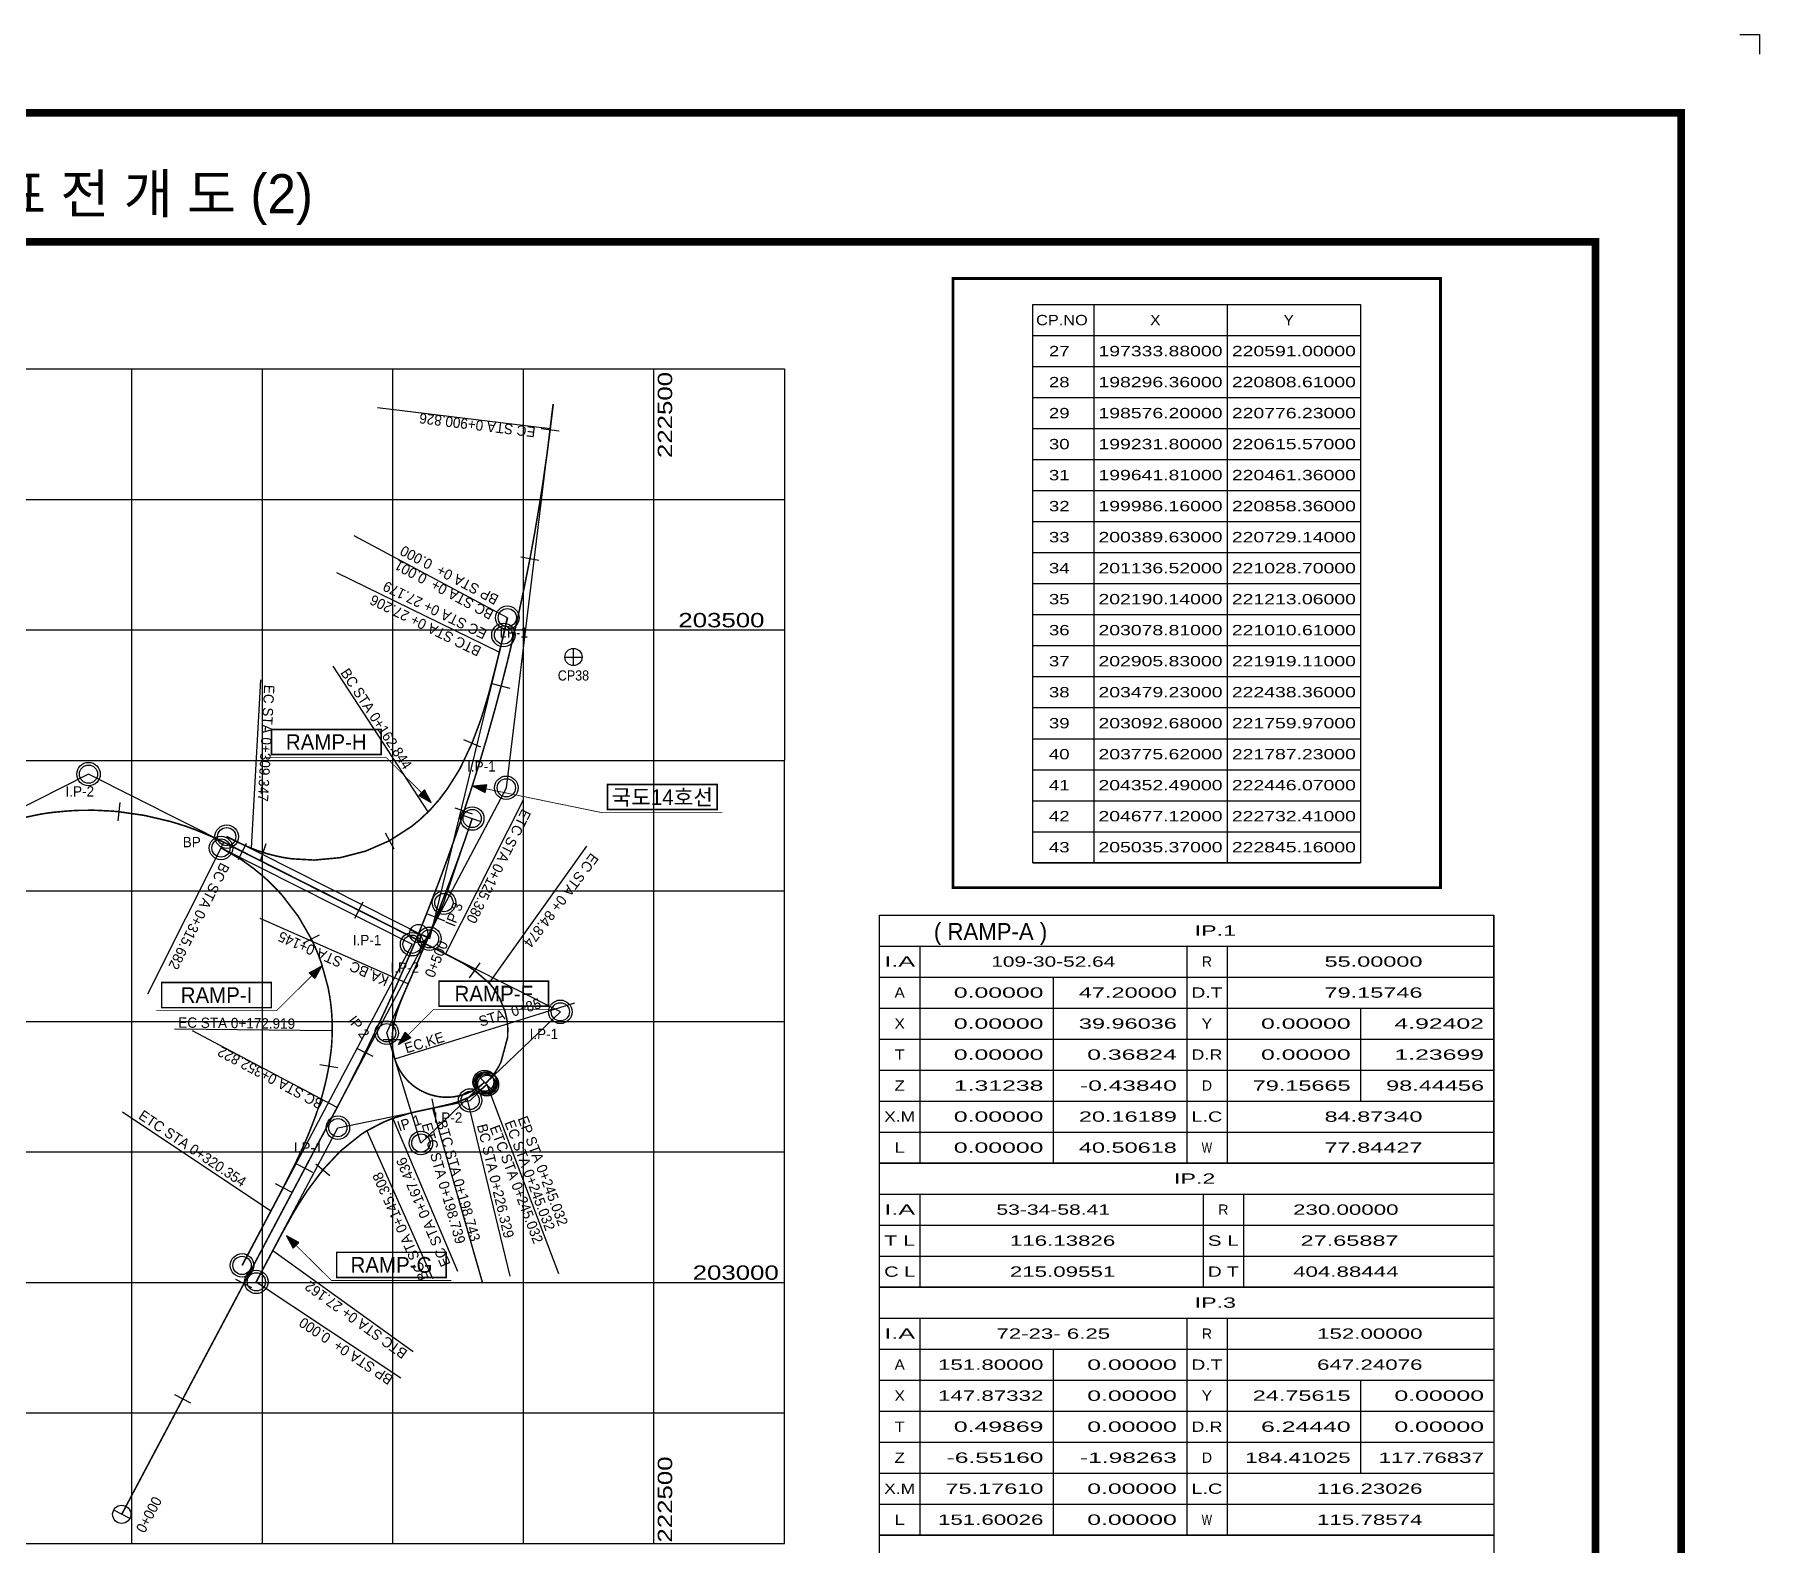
# Model space of a CAD drawing. Header units: millimetres. Extents: x 0 to 841, y 0 to 594.
# Drawn here: x 400.3 to 841, y 208.3 to 594 of the extents above; entities that cross this region are included whole.
import ezdxf
from ezdxf.enums import TextEntityAlignment as Align

# ---------------------------------------------------------------- set-up
doc = ezdxf.new("R2010")
doc.units = ezdxf.units.MM
doc.header["$LTSCALE"] = 10
for name, color, linetype in [('CA-ALGN-CNTL', 2, 'Continuous'), ('CA-ALGN-IPLN', 1, 'Continuous'), ('CA-ALGN-STSM', 2, 'Continuous'), ('CA-ALGN-SUBL', 1, 'Continuous'), ('CA-ALGN-SUBT', 2, 'Continuous'), ('CA-ALGN-TEXT', 3, 'Continuous'), ('CA-LEAL', 1, 'Continuous'), ('CA-LEAT', 3, 'Continuous'), ('CA-TABL-LIN1', 4, 'Continuous'), ('CA-TABL-LIN2', 1, 'Continuous'), ('CA-TABL-TEX1', 6, 'Continuous'), ('CA-TABL-TEX2', 3, 'Continuous'), ('CV-GRID-BORD', 4, 'Continuous'), ('CV-GRID-LINE', 1, 'Continuous'), ('CV-GRID-TEXT', 4, 'Continuous'), ('CV-SURV-SYMB', 3, 'Continuous'), ('CV-SURV-TEXT', 3, 'Continuous'), ('CX-BORD', 3, 'Continuous'), ('CX-BORD-LIN1', 4, 'Continuous'), ('CX-BORD-LIN2', 3, 'Continuous'), ('CX-BORD-TEX2', 7, 'Continuous'), ('CX-BORD-TEX3', 6, 'Continuous'), ('CX-MISC', 2, 'Continuous'), ('CZ-LIN1', 7, 'Continuous')]:
    doc.layers.add(name, color=color, linetype=linetype)
doc.styles.add('GHD', font='Dotum.ttf')
doc.styles.add('GHG1', font='Dotum.ttf')
doc.styles.add('RP2', font='Dotum.ttf')
doc.styles.add('TB_TEXT', font='Dotum.ttf')
doc.styles.add('TB_WBTXT', font='Dotum.ttf')
doc.styles.add('TB_WMTXT', font='Dotum.ttf')

# ---------------------------------------------------------------- blocks, each defined once
blk = doc.blocks.new('CXBLKA1-KHCA-부산~울산409_K2H')
at = {"layer": 'CX-BORD-LIN1', "const_width": 2}
blk.add_lwpolyline([(821, 20), (25, 20), (25, 574), (821, 574)], close=True, dxfattribs=at)
at = {"layer": 'CX-MISC'}
blk.add_line((836, 594), (841, 594), dxfattribs=at)
blk.add_lwpolyline([(836, 594), (841, 594), (841, 589)], dxfattribs=at)
at = {"layer": 'CX-BORD-LIN1', "style": 'TB_TEXT'}
for tag, height, p in [('TR_RDAT4', 3.5, (342.5, 47)), ('TR_DGN4', 3.5, (484.12, 47)), ('TR_CHK4', 3.5, (524.12, 47)), ('TR_APP4', 3.5, (564.12, 47)), ('TR_RNUM4', 3, (310.11, 46.64)), ('TR_RNUM3', 3, (310.11, 40.64)), ('TR_RDAT3', 3.5, (342.5, 41)), ('TR_DGN3', 3.5, (484.12, 41)), ('TR_CHK3', 3.5, (524.12, 41)), ('TR_APP3', 3.5, (564.12, 41)), ('TR_RNUM2', 3, (310.11, 34.64)), ('TR_RDAT2', 3.5, (342.5, 35)), ('TR_DGN2', 3.5, (484.12, 35)), ('TR_CHK2', 3.5, (524.12, 35)), ('TR_APP2', 3.5, (564.12, 35)), ('TR_RNUM1', 3, (310.11, 28.64)), ('TR_RDAT1', 3.5, (342.5, 29)), ('TR_DGN1', 3.5, (484.12, 29)), ('TR_CHK1', 3.5, (524.12, 29)), ('TR_APP1', 3.5, (564.12, 29))]:
    blk.add_attdef(tag, text='', height=height, dxfattribs=at).set_placement(p, align=Align.MIDDLE_CENTER)
for tag, p in [('TR_RCON4', (367.3, 47)), ('TR_RCON3', (367.3, 41)), ('TR_RCON2', (367.3, 35)), ('TR_RCON1', (367.3, 29))]:
    blk.add_attdef(tag, text='', height=3.5, dxfattribs=at).set_placement(p, align=Align.MIDDLE_LEFT)
at = {"layer": 'CX-BORD-LIN2', "style": 'TB_TEXT'}
blk.add_attdef('TD_VERSION', text='', height=3, rotation=90, dxfattribs=at).set_placement((825.5, 68.01), align=Align.MIDDLE_CENTER)
at = {"layer": 'CX-BORD-TEX2', "style": 'TB_WMTXT'}
for tag, height, p in [('TB_CNAME', 5, (40.34, 551.83)), ('TB_CSCOP', 4, (41.63, 543.83))]:
    blk.add_attdef(tag, text='', height=height, dxfattribs=at).set_placement(p, align=Align.BOTTOM_LEFT)
at = {"layer": 'CX-BORD-TEX2', "style": 'TB_WBTXT'}
for tag, height, p in [('TB_MTITIL', 10, (423, 553.33)), ('TB_STITL', 7, (423, 538.33))]:
    blk.add_attdef(tag, text='', height=height, dxfattribs=at).set_placement(p, align=Align.MIDDLE_CENTER)
at = {"layer": 'CX-BORD-TEX3', "style": 'TB_TEXT'}
for tag, height, p in [('TD_DCOMP', 4.5, (242.5, 45)), ('TD_CSECT', 4.5, (636, 45)), ('TD_DNAME_TOP', 4.5, (780, 45)), ('TD_DNAME_MAIN', 4.5, (780, 39.01)), ('TD_CCOMP', 4.5, (242.5, 35)), ('TD_HSCAL', 4.5, (651.7, 35.24)), ('TD_VSCAL', 4.5, (680.78, 35.24)), ('TD_DNAME_BOT', 3, (780, 33.65)), ('TD_CNAME', 4.5, (90, 25.75)), ('TD_FIELD', 4.5, (207.5, 25.53)), ('TD_CSTEP', 4.5, (278.24, 25.53)), ('TD_DWGCODE', 4.5, (666, 25.39)), ('TD_DWGNO', 4.5, (780, 25.39))]:
    blk.add_attdef(tag, text='', height=height, dxfattribs=at).set_placement(p, align=Align.MIDDLE_CENTER)
at = {"layer": 'CX-BORD-TEX3', "style": 'TB_TEXT', "width": 0.9}
blk.add_attdef('TD_CDIST', text='', height=4, dxfattribs=at).set_placement((681, 45), align=Align.MIDDLE_CENTER)

msp = doc.modelspace()

# ---------------------------------------------------------------- linework, layer by layer
at = {"layer": 'CA-ALGN-CNTL', "const_width": 0.4}
for points in [[(422.6, 216.03), (425.72, 221.92), (428.84, 227.81), (431.96, 233.7), (435.08, 239.59), (438.2, 245.49), (441.32, 251.38), (444.44, 257.27), (447.56, 263.16), (450.68, 269.05), (451.93, 271.41), (453.8, 274.94), (454.04, 275.39), (454.83, 276.89), (455.52, 278.18), (455.61, 278.36), (456.92, 280.84), (458.25, 283.34), (460.04, 286.73), (460.66, 287.91), (461.29, 289.08), (463.16, 292.62), (463.78, 293.8), (463.85, 293.91), (463.91, 294.03), (463.99, 294.18), (466.28, 298.51), (466.83, 299.54), (467.68, 301.16), (467.92, 301.6), (468.62, 302.93), (469.4, 304.4), (470.46, 306.41), (470.46, 306.41), (471.97, 309.26), (472.52, 310.29), (473.6, 312.33), (475.64, 316.19), (476.93, 318.63), (476.93, 318.63), (477.64, 319.96), (478.75, 322.08), (479.06, 322.67), (480.6, 325.63), (480.82, 326.08), (481.05, 326.52), (481.28, 326.97), (481.81, 328.01), (483.75, 331.88), (484.78, 333.97), (485.66, 335.77), (485.8, 336.07), (487.67, 339.98), (487.74, 340.13), (487.74, 340.13), (488.38, 341.49), (488.6, 341.94), (488.81, 342.39), (488.98, 342.76), (489.09, 343), (489.58, 344.06), (490.49, 346.02), (491.04, 347.24), (491.45, 348.15), (493.22, 352.11), (495.87, 358.22), (497.29, 361.6), (497.55, 362.22), (498.44, 364.37), (499.69, 367.46), (500.31, 369.01), (500.92, 370.56), (501.04, 370.87), (503.33, 376.78), (503.86, 378.18), (503.95, 378.43), (505.65, 383.03), (505.93, 383.81), (506.66, 385.85), (507.11, 387.11), (507.44, 388.05), (507.88, 389.31), (509.69, 394.57), (510.04, 395.62), (512.11, 401.95), (513.08, 405.04), (513.08, 405.04), (514.09, 408.32), (515.99, 414.71), (517.8, 421.12), (519.53, 427.56), (521.17, 434.02), (522.73, 440.51), (524.2, 447.01), (525.58, 453.53), (526.88, 460.07), (528.08, 466.63), (529.2, 473.2), (530.24, 479.79), (531.18, 486.38), (532.04, 493), (532.07, 493.27), (532.85, 499.61)], [(521.11, 445.04), (521.11, 445.04), (519.61, 438.54), (519.05, 436.22), (519.05, 436.21), (518.71, 434.82), (518.55, 434.17), (518.03, 432.06), (516.35, 425.61), (514.52, 419.55), (514.42, 419.23), (512.09, 412.99), (512.09, 412.99), (509.24, 406.96), (508.99, 406.5), (508.6, 405.8), (505.75, 401.29), (503.74, 398.63), (503.74, 398.63), (501.54, 396.13), (500.88, 395.45), (498.65, 393.36), (496.59, 391.68), (490.99, 388.07), (484.88, 385.41), (478.44, 383.75), (471.8, 383.13), (466.15, 383.45), (465.16, 383.59), (464.57, 383.68), (463.52, 383.86), (463.19, 383.93), (461.72, 384.25), (459.95, 384.71), (459.85, 384.73), (459.69, 384.78), (459.63, 384.8), (458.67, 385.09), (458.2, 385.24), (457.41, 385.51), (455.74, 386.14), (454.62, 386.61), (454.01, 386.88), (452.5, 387.59), (451.45, 388.1), (451.15, 388.24), (449.42, 389.11), (449.42, 389.11)], [(515.59, 326.12), (515.59, 326.12), (515.59, 326.12), (516.74, 327.33), (517.58, 328.37), (518.16, 329.18), (518.86, 330.32), (519.47, 331.5), (521.19, 337.9), (521.22, 340.24), (521.15, 341.23), (521.11, 341.56), (520.97, 342.55), (520.51, 344.5), (519.14, 347.89), (517.54, 350.42), (516.69, 351.46), (516.5, 351.68), (512.7, 354.97), (509.88, 356.75), (506.94, 358.32), (505.34, 359.13), (504.41, 359.6), (504.41, 359.6), (500.99, 361.33), (499.5, 362.07), (495.04, 364.32), (493.55, 365.07), (492.48, 365.61), (492.48, 365.61), (489.08, 367.32), (488.49, 367.62), (488.34, 367.7), (488.19, 367.77), (488.19, 367.77), (487.74, 368), (483.13, 370.32), (482.18, 370.8), (481.19, 371.3), (481.19, 371.3), (480.6, 371.6), (479.85, 371.97), (477.17, 373.32), (471.22, 376.32), (465.27, 379.32), (463.78, 380.07), (463.2, 380.36), (463.2, 380.36), (463.03, 380.44), (461.84, 381.04), (461.5, 381.21), (461.5, 381.21), (459.31, 382.32), (459.13, 382.41), (459.01, 382.47), (458.87, 382.54), (458.81, 382.57), (454.55, 384.72), (454.25, 384.87), (453.36, 385.32), (450.38, 386.82), (450.08, 386.97), (449.49, 387.27), (448.89, 387.57), (448.69, 387.67), (447.4, 388.3), (446.49, 388.73), (445.89, 389.01), (441.27, 390.93), (439.08, 391.72), (437.18, 392.34), (434.94, 393.01), (428.45, 394.53), (421.85, 395.48), (421.36, 395.53), (420.19, 395.63), (416.37, 395.83), (416.03, 395.84), (415.2, 395.86), (411.87, 395.83), (411.53, 395.82), (409.54, 395.72), (408.54, 395.65), (405.06, 395.32), (404.72, 395.28), (403.24, 395.08), (401.92, 394.87), (395.39, 393.52)], [(515.3, 326.43), (514.81, 325.98), (514.3, 325.55), (513.76, 325.15), (513.21, 324.78), (512.93, 324.6), (512.64, 324.43), (512.06, 324.11), (511.46, 323.82), (510.85, 323.56), (510.38, 323.38), (510.22, 323.32), (509.59, 323.12), (508.94, 322.95), (508.29, 322.81), (507.63, 322.7), (507, 322.62), (506.97, 322.62), (506.31, 322.57), (505.64, 322.56), (504.97, 322.57), (504.31, 322.62), (503.65, 322.7), (502.99, 322.82), (502.34, 322.96), (501.7, 323.13), (501.06, 323.34), (500.44, 323.58), (499.83, 323.84), (499.23, 324.13), (498.64, 324.46), (498.08, 324.81), (497.53, 325.18), (496.99, 325.58), (496.48, 326.01), (495.99, 326.46), (495.52, 326.94), (495.08, 327.43), (494.66, 327.95), (494.26, 328.49), (493.89, 329.04), (493.72, 329.32), (493.55, 329.61), (493.47, 329.76), (493.23, 330.2), (492.95, 330.8), (492.69, 331.42), (492.57, 331.73), (492.46, 332.04), (492.36, 332.36), (492.36, 332.36), (492.26, 332.68), (492.1, 333.33), (491.96, 333.98), (491.9, 334.31), (491.85, 334.63), (491.81, 334.97), (491.77, 335.3), (491.71, 335.96), (491.69, 336.63), (491.68, 337.29), (491.7, 337.96), (491.74, 338.59), (491.75, 338.63), (491.81, 339.29), (491.9, 339.95), (491.97, 340.44), (492, 340.61), (492.09, 341.1), (492.12, 341.26), (492.18, 341.52), (492.26, 341.91), (492.42, 342.56), (492.59, 343.21), (492.78, 343.85), (492.97, 344.48), (493.18, 345.12), (493.4, 345.75), (493.63, 346.37), (493.87, 347), (494.12, 347.62), (494.37, 348.23), (494.62, 348.85), (494.88, 349.46), (495.15, 350.07), (495.42, 350.68), (495.68, 351.3), (495.79, 351.54), (495.79, 351.54), (495.95, 351.91), (496.22, 352.52), (496.49, 353.13), (496.75, 353.74), (497.02, 354.35), (497.28, 354.96), (497.55, 355.57), (497.81, 356.19), (498.07, 356.8), (498.33, 357.41), (498.59, 358.03), (498.85, 358.64), (499.11, 359.26), (499.37, 359.87), (499.62, 360.49), (499.88, 361.1), (500.14, 361.72), (500.39, 362.33), (500.64, 362.95), (500.9, 363.57), (501.15, 364.18), (501.4, 364.8), (501.65, 365.42), (501.9, 366.04), (502.03, 366.35), (502.15, 366.66), (502.4, 367.27), (502.64, 367.89), (502.89, 368.51), (503.14, 369.13), (503.38, 369.75), (503.63, 370.37), (503.87, 370.99), (504.11, 371.62), (504.35, 372.24), (504.59, 372.86), (504.83, 373.48), (505.07, 374.1), (505.31, 374.73), (505.55, 375.35), (505.78, 375.97), (506.02, 376.6), (506.25, 377.22), (506.49, 377.84), (506.72, 378.47), (506.95, 379.09), (507.18, 379.72), (507.42, 380.34), (507.65, 380.97), (507.87, 381.6), (507.93, 381.75), (508.1, 382.22), (508.33, 382.85), (508.56, 383.48), (508.78, 384.1), (509.01, 384.73), (509.23, 385.36), (509.45, 385.99), (509.68, 386.62), (509.9, 387.24), (510.12, 387.87), (510.34, 388.5), (510.56, 389.13), (510.78, 389.76), (510.99, 390.39), (511.21, 391.02), (511.43, 391.65), (511.53, 391.97), (511.64, 392.28), (511.85, 392.92), (512.07, 393.55), (512.13, 393.74)], [(447.96, 386.22), (447.96, 386.22), (447.96, 386.22), (448.35, 386.03), (448.61, 385.89), (452.73, 383.49), (453.15, 383.22), (453.71, 382.85), (456.27, 380.99), (456.32, 380.95), (456.4, 380.89), (458.47, 379.2), (458.97, 378.76), (459.34, 378.43), (459.69, 378.12), (460.2, 377.64), (461.86, 376), (463.66, 374.04), (467.71, 368.74), (471.04, 362.97), (471.4, 362.22), (471.89, 361.16), (471.89, 361.16), (472.02, 360.86), (472.02, 360.86), (472.42, 359.94), (472.91, 358.7), (473.6, 356.82), (475.28, 350.72), (475.35, 350.39), (475.41, 350.07), (475.71, 348.43), (475.91, 347.11), (475.99, 346.45), (476.11, 345.45), (476.25, 343.79), (476.35, 342.13), (476.38, 341.13), (476.38, 339.49), (476.3, 337.13), (476.19, 335.47), (476.16, 335.14), (476.09, 334.47), (475.54, 330.51), (474.89, 327.24), (474.09, 324.01), (473.73, 322.73), (473.05, 320.53), (472.62, 319.23), (472.4, 318.6), (472.29, 318.29), (472.07, 317.66), (470.51, 313.61), (469.61, 311.46), (468.67, 309.33), (467.19, 306.16), (466.83, 305.41), (466.46, 304.66), (465.2, 302.12), (464.44, 300.63), (463.83, 299.45), (462.29, 296.5), (460.73, 293.55), (460.67, 293.44), (458.86, 290.01), (457.61, 287.66), (456.75, 286.04), (454.49, 281.77), (453.34, 279.6)], [(456.97, 275.4), (458.29, 277.91), (458.37, 278.05), (458.53, 278.35), (458.6, 278.49), (460.09, 281.29), (461.2, 283.4), (463.21, 287.18), (465.96, 292.14), (466.29, 292.72), (466.46, 293), (466.66, 293.35), (467.83, 295.29), (469.44, 297.82), (469.99, 298.66), (473.97, 304), (478.53, 308.86), (483.72, 313.03), (485.21, 313.98), (489.55, 316.24), (491.85, 317.16), (495.86, 318.38), (497.8, 318.86), (501.95, 319.75), (501.95, 319.75), (502.37, 319.83), (506.97, 320.91), (508.81, 321.5), (510.76, 322.31), (510.97, 322.4), (511.26, 322.55), (512.43, 323.2), (514.62, 324.72), (515.88, 325.82), (515.88, 325.82), (515.88, 325.82)]]:
    msp.add_lwpolyline(points, dxfattribs=at)
at = {"layer": 'CA-ALGN-IPLN', "linetype": 'Continuous'}
for p, q in [((504.91, 372.27), (512.13, 393.74)), ((495.79, 351.54), (504.91, 372.27)), ((490.29, 339.03), (495.79, 351.54)), ((492.36, 332.36), (490.29, 339.03)), ((499.03, 310.85), (492.36, 332.36)), ((515.3, 326.43), (499.03, 310.85))]:
    msp.add_line(p, q, dxfattribs=at)
at = {"layer": 'CA-ALGN-IPLN'}
for points in [[(520.86, 401.59), (532.85, 499.61)], [(521.11, 445.04), (520.12, 440.62), (501.22, 363.02), (449.42, 389.11)], [(515.59, 326.12), (534.65, 344.37), (414.11, 405.08), (221.63, 307.64), (180.33, 349.71), (186.88, 375.46), (191.3, 380.72)], [(422.6, 216.03), (520.86, 401.59)], [(447.96, 386.22), (496.78, 361.63), (453.34, 279.6)], [(456.97, 275.4), (477.81, 314.77), (511.61, 321.74), (515.88, 325.82)]]:
    msp.add_lwpolyline(points, dxfattribs=at)
at = {"layer": 'CA-ALGN-STSM', "linetype": 'Continuous'}
for p, q in [((534.35, 492.71), (529.72, 493.28)), ((529.17, 459.63), (524.58, 460.51)), ((521.79, 426.97), (517.27, 428.15)), ((509.94, 413.89), (514.25, 412.09)), ((509.94, 413.89), (514.25, 412.09)), ((422.09, 397.8), (421.62, 393.16)), ((512.25, 394.88), (507.82, 396.36)), ((509.92, 394.48), (514.34, 392.99)), ((489.88, 390.13), (492.09, 386.02)), ((454.41, 387.4), (452.31, 383.23)), ((459.38, 387.31), (457.96, 382.87)), ((484.18, 372.41), (482.08, 368.24)), ((500.72, 369.37), (505.06, 367.65)), ((468.95, 361.94), (473.13, 364.01)), ((500.6, 363.49), (496.28, 365.26)), ((500.6, 363.49), (496.28, 365.26)), ((514.04, 356.88), (511.36, 353.06)), ((495.79, 351.54), (495.79, 351.54)), ((486.87, 332.95), (482.68, 335)), ((489.35, 337.32), (494.01, 337.26)), ((473.24, 330.91), (477.84, 330.12)), ((492.36, 332.36), (492.36, 332.36)), ((516.92, 324.74), (513.69, 328.11)), ((515.3, 326.43), (515.3, 326.43)), ((502.84, 317.55), (501.89, 322.12)), ((471.46, 303.31), (467.34, 305.49)), ((475.77, 302.51), (472.18, 305.49)), ((461.76, 300.52), (465.9, 298.38)), ((455.86, 273.85), (451.74, 276.04)), ((440.26, 244.39), (436.14, 246.58)), ((424.67, 214.94), (420.54, 217.12)), ((424.67, 214.94), (420.54, 217.12))]:
    msp.add_line(p, q, dxfattribs=at)
for centre, radius in [((521.11, 445.04), 3), ((521.11, 445.04), 2.33), ((520.12, 440.62), 3), ((520.12, 440.62), 2.33), ((414.11, 405.08), 3), ((414.11, 405.08), 2.33), ((520.86, 401.59), 3), ((520.86, 401.59), 2.33), ((512.13, 393.74), 3), ((512.13, 393.74), 2.33), ((512.13, 393.74), 2.33), ((512.13, 393.74), 2.33), ((447.96, 386.22), 3), ((447.96, 386.22), 2.33), ((449.42, 389.11), 3), ((449.42, 389.11), 2.33), ((504.91, 372.27), 3), ((504.91, 372.27), 2.33), ((498.44, 364.37), 2.33), ((501.22, 363.02), 3), ((496.78, 361.63), 3), ((496.78, 361.63), 2.33), ((501.22, 363.02), 2.33), ((534.65, 344.37), 3), ((534.65, 344.37), 2.33), ((490.29, 339.03), 3), ((490.29, 339.03), 2.33), ((515.3, 326.43), 3), ((515.59, 326.12), 3), ((515.88, 325.82), 3), ((515.3, 326.43), 2.33), ((515.3, 326.43), 2.33), ((515.59, 326.12), 2.33), ((515.88, 325.82), 2.33), ((511.61, 321.74), 3), ((511.61, 321.74), 2.33), ((477.81, 314.77), 3), ((477.81, 314.77), 2.33), ((499.03, 310.85), 3), ((499.03, 310.85), 2.33), ((453.34, 279.6), 3), ((453.34, 279.6), 2.33), ((456.97, 275.4), 3), ((456.97, 275.4), 2.33), ((422.6, 216.03), 2.33)]:
    msp.add_circle(centre, radius, dxfattribs=at)
at = {"layer": 'CA-ALGN-SUBL', "linetype": 'Continuous'}
for p, q in [((532.07, 493.27), (487.9, 498.67)), ((521.11, 445.04), (481.94, 465.92)), ((519.05, 436.21), (477.53, 456.49)), ((500.88, 395.45), (476.58, 432.63)), ((455.74, 386.14), (458.14, 429.14)), ((505.34, 359.13), (525.2, 398.55)), ((448.69, 387.67), (429.15, 348.88)), ((516.5, 351.68), (541.39, 386.67)), ((495.79, 351.54), (457.97, 368.18)), ((492.36, 332.36), (538.37, 346.64)), ((476.38, 339.49), (436.11, 339.9)), ((477.64, 319.96), (440.68, 339.53)), ((510.76, 322.31), (521.71, 276.85)), ((515.88, 325.82), (534.19, 277.57)), ((460.67, 293.44), (422.79, 318.75)), ((501.95, 319.75), (514.64, 275.4)), ((501.95, 319.75), (514.67, 275.29)), ((485.21, 313.98), (502, 276.29)), ((491.85, 317.16), (508.4, 278.1)), ((461.2, 283.4), (497.02, 257.65)), ((456.97, 275.4), (493.91, 250.85))]:
    msp.add_line(p, q, dxfattribs=at)
at = {"layer": 'CA-LEAL', "flags": 128}
for points in [[(460.85, 416.49, 0.4, 0.4, 0), (460.85, 410.09, 0.4, 0.4, 0), (488.85, 410.09, 0.4, 0.4, 0), (488.85, 416.49, 0.4, 0.4, 0)], [(546.69, 402.43, 0.4, 0.4, 0), (546.69, 396.03, 0.4, 0.4, 0), (574.69, 396.03, 0.4, 0.4, 0), (574.69, 402.43, 0.4, 0.4, 0)], [(432.81, 351.84, 0.4, 0.4, 0), (432.81, 345.44, 0.4, 0.4, 0), (460.81, 345.44, 0.4, 0.4, 0), (460.81, 351.84, 0.4, 0.4, 0)], [(503.65, 352.21, 0.4, 0.4, 0), (503.65, 345.81, 0.4, 0.4, 0), (531.65, 345.81, 0.4, 0.4, 0), (531.65, 352.21, 0.4, 0.4, 0)], [(477.51, 282.94, 0.4, 0.4, 0), (477.51, 276.54, 0.4, 0.4, 0), (505.51, 276.54, 0.4, 0.4, 0), (505.51, 282.94, 0.4, 0.4, 0)]]:
    msp.add_lwpolyline(points, format="xyseb", close=True, dxfattribs=at)
for points in [[(499.23, 400.31, 0.2, 0.2, 0), (490.18, 409.29, 0.2, 0.2, 0), (459.52, 409.29, 0.2, 0.2, 0)], [(513.5, 401.77, 0.2, 0.2, 0), (545.36, 395.23, 0.2, 0.2, 0), (576.02, 395.23, 0.2, 0.2, 0)], [(431.48, 344.64, 0.2, 0.2, 0), (462.14, 344.64, 0.2, 0.2, 0), (471.19, 353.62, 0.2, 0.2, 0)], [(495.73, 338.46, 0.2, 0.2, 0), (502.32, 345.01, 0.2, 0.2, 0), (532.98, 345.01, 0.2, 0.2, 0)], [(506.84, 275.74, 0.2, 0.2, 0), (476.18, 275.74, 0.2, 0.2, 0), (467.13, 284.72, 0.2, 0.2, 0)]]:
    msp.add_lwpolyline(points, format="xyseb", dxfattribs=at)
for points in [[(498.53, 399.61), (501.69, 397.87), (499.94, 401.03)], [(515.89, 402.32), (512.29, 402.04), (515.48, 400.36)], [(470.49, 354.32), (473.65, 356.06), (471.91, 352.91)], [(496.43, 337.77), (493.27, 336.02), (495.01, 339.18)], [(467.83, 285.42), (464.67, 287.16), (466.41, 284)]]:
    msp.add_lwpolyline(points, close=True, dxfattribs=at)
at = {"layer": 'CA-LEAL'}
for points in [[(499.94, 401.03), (498.53, 399.61), (501.69, 397.87)], [(515.48, 400.36), (515.89, 402.32), (512.29, 402.04)], [(471.91, 352.91), (470.49, 354.32), (473.65, 356.06)], [(495.01, 339.18), (496.43, 337.77), (493.27, 336.02)], [(466.41, 284), (467.83, 285.42), (464.67, 287.16)]]:
    msp.add_solid(points, dxfattribs=at)
at = {"layer": 'CA-TABL-LIN1', "linetype": 'Continuous'}
for p, q in [((655.33, 525.02), (739.09, 525.02)), ((655.33, 382.46), (655.33, 525.02)), ((739.09, 525.02), (739.09, 382.46)), ((655.33, 517.1), (739.09, 517.1)), ((739.09, 382.46), (655.33, 382.46)), ((655.33, 382.46), (739.09, 382.46)), ((616.18, 305.73), (616.18, 369.09)), ((616.18, 369.09), (773.14, 369.09)), ((773.14, 369.09), (773.14, 305.73)), ((773.14, 305.73), (773.14, 369.09)), ((616.18, 361.17), (773.14, 361.17)), ((616.18, 274.05), (616.18, 305.73)), ((616.18, 305.73), (773.14, 305.73)), ((616.18, 305.73), (773.14, 305.73)), ((773.14, 305.73), (616.18, 305.73)), ((773.14, 305.73), (773.14, 274.05)), ((616.18, 297.81), (773.14, 297.81)), ((616.18, 210.69), (616.18, 274.05)), ((616.18, 274.05), (773.14, 274.05)), ((616.18, 274.05), (773.14, 274.05)), ((773.14, 274.05), (616.18, 274.05)), ((773.14, 274.05), (773.14, 210.69)), ((616.18, 266.13), (773.14, 266.13)), ((616.18, 179.01), (616.18, 210.69)), ((616.18, 210.69), (773.14, 210.69)), ((616.18, 210.69), (773.14, 210.69)), ((773.14, 210.69), (616.18, 210.69)), ((773.14, 210.69), (773.14, 179.01))]:
    msp.add_line(p, q, dxfattribs=at)
at = {"layer": 'CA-TABL-LIN2', "linetype": 'Continuous'}
for p, q in [((670.93, 525.02), (670.93, 382.46)), ((705.01, 525.02), (705.01, 382.46)), ((655.33, 509.18), (739.09, 509.18)), ((655.33, 501.26), (739.09, 501.26)), ((655.33, 493.34), (739.09, 493.34)), ((655.33, 485.42), (739.09, 485.42)), ((655.33, 477.5), (739.09, 477.5)), ((655.33, 469.58), (739.09, 469.58)), ((655.33, 461.66), (739.09, 461.66)), ((655.33, 453.74), (739.09, 453.74)), ((655.33, 445.82), (739.09, 445.82)), ((655.33, 437.9), (739.09, 437.9)), ((655.33, 429.98), (739.09, 429.98)), ((655.33, 422.06), (739.09, 422.06)), ((655.33, 414.14), (739.09, 414.14)), ((655.33, 406.22), (739.09, 406.22)), ((655.33, 398.3), (739.09, 398.3)), ((655.33, 390.38), (739.09, 390.38)), ((626.5, 361.17), (626.5, 305.73)), ((694.66, 361.17), (694.66, 305.73)), ((704.98, 361.17), (704.98, 305.73)), ((616.18, 353.25), (773.14, 353.25)), ((660.58, 353.25), (660.58, 305.73)), ((616.18, 345.33), (773.14, 345.33)), ((739.06, 345.33), (739.06, 321.57)), ((616.18, 337.41), (773.14, 337.41)), ((616.18, 329.49), (773.14, 329.49)), ((616.18, 321.57), (773.14, 321.57)), ((616.18, 313.65), (773.14, 313.65)), ((626.5, 297.81), (626.5, 274.05)), ((698.86, 297.81), (698.86, 274.05)), ((709.18, 297.81), (709.18, 274.05)), ((616.18, 289.89), (773.14, 289.89)), ((616.18, 281.97), (773.14, 281.97)), ((626.5, 266.13), (626.5, 210.69)), ((694.66, 266.13), (694.66, 210.69)), ((704.98, 266.13), (704.98, 210.69)), ((616.18, 258.21), (773.14, 258.21)), ((660.58, 258.21), (660.58, 210.69)), ((616.18, 250.29), (773.14, 250.29)), ((739.06, 250.29), (739.06, 226.53)), ((616.18, 242.37), (773.14, 242.37)), ((616.18, 234.45), (773.14, 234.45)), ((616.18, 226.53), (773.14, 226.53)), ((616.18, 218.61), (773.14, 218.61))]:
    msp.add_line(p, q, dxfattribs=at)
at = {"layer": 'CV-GRID-BORD', "linetype": 'Continuous'}
for p, q in [((591.88, 375.25), (591.88, 408.58)), ((591.88, 341.92), (591.88, 375.25)), ((591.88, 308.58), (591.88, 341.92)), ((591.88, 275.25), (591.88, 308.58)), ((591.88, 208.58), (591.88, 275.25))]:
    msp.add_line(p, q, dxfattribs=at)
for points in [[(125.21, 375.25), (125.21, 508.58), (291.88, 508.58), (325.21, 508.58), (358.55, 508.58), (391.88, 508.58), (425.21, 508.58), (458.55, 508.58), (491.88, 508.58), (525.21, 508.58), (591.88, 508.58), (591.88, 408.58)], [(158.55, 208.58), (191.88, 208.58), (225.21, 208.58), (258.55, 208.58), (291.88, 208.58), (325.21, 208.58), (358.55, 208.58), (391.88, 208.58), (425.21, 208.58), (458.55, 208.58), (491.88, 208.58), (525.21, 208.58), (558.55, 208.58), (591.88, 208.58)]]:
    msp.add_lwpolyline(points, dxfattribs=at)
at = {"layer": 'CV-GRID-LINE', "linetype": 'Continuous'}
for p, q in [((425.21, 408.58), (425.21, 508.58)), ((458.55, 408.58), (458.55, 508.58)), ((491.88, 408.58), (491.88, 508.58)), ((525.21, 408.58), (525.21, 508.58)), ((558.55, 408.58), (558.55, 508.58)), ((391.88, 441.92), (425.21, 441.92)), ((425.21, 441.92), (458.55, 441.92)), ((458.55, 441.92), (491.88, 441.92)), ((491.88, 441.92), (525.21, 441.92)), ((525.21, 441.92), (558.55, 441.92)), ((558.55, 441.92), (591.88, 441.92)), ((391.88, 408.58), (425.21, 408.58)), ((425.21, 375.25), (425.21, 408.58)), ((425.21, 408.58), (458.55, 408.58)), ((458.55, 375.25), (458.55, 408.58)), ((458.55, 408.58), (491.88, 408.58)), ((491.88, 375.25), (491.88, 408.58)), ((491.88, 408.58), (525.21, 408.58)), ((525.21, 375.25), (525.21, 408.58)), ((525.21, 408.58), (558.55, 408.58)), ((558.55, 375.25), (558.55, 408.58)), ((558.55, 408.58), (591.88, 408.58)), ((391.88, 375.25), (425.21, 375.25)), ((425.21, 341.92), (425.21, 375.25)), ((425.21, 375.25), (458.55, 375.25)), ((458.55, 341.92), (458.55, 375.25)), ((458.55, 375.25), (491.88, 375.25)), ((491.88, 341.92), (491.88, 375.25)), ((491.88, 375.25), (525.21, 375.25)), ((525.21, 341.92), (525.21, 375.25)), ((525.21, 375.25), (558.55, 375.25)), ((558.55, 341.92), (558.55, 375.25)), ((558.55, 375.25), (591.88, 375.25)), ((391.88, 341.92), (425.21, 341.92)), ((425.21, 308.58), (425.21, 341.92)), ((425.21, 341.92), (458.55, 341.92)), ((458.55, 308.58), (458.55, 341.92)), ((458.55, 341.92), (491.88, 341.92)), ((491.88, 308.58), (491.88, 341.92)), ((491.88, 341.92), (525.21, 341.92)), ((525.21, 308.58), (525.21, 341.92)), ((525.21, 341.92), (558.55, 341.92)), ((558.55, 308.58), (558.55, 341.92)), ((558.55, 341.92), (591.88, 341.92)), ((391.88, 308.58), (425.21, 308.58)), ((425.21, 275.25), (425.21, 308.58)), ((425.21, 308.58), (458.55, 308.58)), ((458.55, 275.25), (458.55, 308.58)), ((458.55, 308.58), (491.88, 308.58)), ((491.88, 275.25), (491.88, 308.58)), ((491.88, 308.58), (525.21, 308.58)), ((525.21, 275.25), (525.21, 308.58)), ((525.21, 308.58), (558.55, 308.58)), ((558.55, 275.25), (558.55, 308.58)), ((558.55, 308.58), (591.88, 308.58)), ((391.88, 275.25), (425.21, 275.25)), ((425.21, 208.58), (425.21, 275.25)), ((425.21, 275.25), (458.55, 275.25)), ((458.55, 208.58), (458.55, 275.25)), ((458.55, 275.25), (491.88, 275.25)), ((491.88, 208.58), (491.88, 275.25)), ((491.88, 275.25), (525.21, 275.25)), ((525.21, 208.58), (525.21, 275.25)), ((525.21, 275.25), (558.55, 275.25)), ((558.55, 208.58), (558.55, 275.25)), ((558.55, 275.25), (591.88, 275.25)), ((391.88, 241.92), (425.21, 241.92)), ((425.21, 241.92), (458.55, 241.92)), ((458.55, 241.92), (491.88, 241.92)), ((491.88, 241.92), (525.21, 241.92)), ((525.21, 241.92), (558.55, 241.92)), ((558.55, 241.92), (591.88, 241.92))]:
    msp.add_line(p, q, dxfattribs=at)
msp.add_lwpolyline([(125.21, 475.25), (291.88, 475.25), (325.21, 475.25), (358.55, 475.25), (391.88, 475.25), (425.21, 475.25), (458.55, 475.25), (491.88, 475.25), (525.21, 475.25), (591.88, 475.25)], dxfattribs=at)
at = {"layer": 'CV-SURV-SYMB', "linetype": 'Continuous'}
for p, q in [((538, 432.79), (538, 437.19)), ((538, 432.79), (538, 437.19)), ((538, 432.79), (538, 437.19)), ((538, 432.79), (538, 437.19)), ((535.8, 434.99), (540.2, 434.99)), ((535.8, 434.99), (540.2, 434.99)), ((535.8, 434.99), (540.2, 434.99)), ((535.8, 434.99), (540.2, 434.99))]:
    msp.add_line(p, q, dxfattribs=at)
msp.add_circle((538, 434.99), 2.2, dxfattribs=at)
msp.add_circle((538, 434.99), 2.2, dxfattribs=at)
msp.add_circle((538, 434.99), 2.2, dxfattribs=at)
msp.add_circle((538, 434.99), 2.2, dxfattribs=at)
at = {"layer": 'CZ-LIN1'}
for points, const_width in [([(48.65, 541.03), (48.65, 56.49), (799.09, 56.49), (799.09, 541.03)], 2), ([(634.95, 531.67), (634.95, 376.09), (759.52, 376.09), (759.52, 531.67)], 0.72)]:
    msp.add_lwpolyline(points, close=True, dxfattribs=dict(at, const_width=const_width))

# ---------------------------------------------------------------- block references
at = {"layer": 'CX-BORD'}
ref = msp.add_blockref('CXBLKA1-KHCA-부산~울산409_K2H', (0, 0), dxfattribs=at)
ref.add_attrib('TB_MTITIL', '좌 표 전 개 도 (2)', dxfattribs={"layer": 'CX-BORD-TEX2', "height": 10, "style": 'TB_WBTXT'}).set_placement((423, 553.33), align=Align.MIDDLE_CENTER)

# ---------------------------------------------------------------- texts
at = {"layer": 'CA-ALGN-SUBT', "style": 'RP2'}
for s, rotation, p in [('EC STA 0+900.826', 173.0297, (528.43, 493.71)), ('BP STA 0+  0.000', 151.9394, (519.14, 450.55)), ('BC STA 0+  0.001', 151.9394, (517.88, 446.76)), ('EC STA 0+ 27.179', 153.9492, (516.17, 441.81)), ('BTC STA 0+ 27.206', 153.9492, (514.7, 437.4)), ('BC STA 0+162.844', 303.1731, (478.36, 430.99)), ('EC STA 0+309.347', 266.8082, (459, 427.95)), ('ETC STA 0+125.380', 243.2665, (524.91, 396.39)), ('EC STA 0+ 84.874', 232.8514, (542.52, 385.13)), ('BC STA 0+315.682', 243.2665, (447.88, 382.71)), ('STA 0+145', 156.2512, (479.24, 358.02)), ('KA,BC', 156.2512, (491.08, 353.25)), ('STA  0+85', 17.2414, (514.31, 340.54)), ('EC STA 0+172.919', 359.4194, (437.03, 340.33)), ('BC STA 0+352.822', 152.0975, (474.4, 321.68)), ('EC,KE', 17.2414, (495.35, 333.74)), ('ETC STA 0+320.354', 326.2642, (426.66, 317.25)), ('EP STA 0+245.032', 290.7777, (523.71, 317.13)), ('ETC STA 0+198.739', 285.9619, (499.17, 315.59)), ('BTC STA 0+198.743', 285.9619, (502.96, 316.22)), ('BC STA 0+226.329', 283.5456, (513.31, 315.37)), ('ETC STA 0+245.032', 290.7777, (516.55, 314.81)), ('EC STA 0+245.032', 290.7777, (520.34, 316.08)), ('EC STA 0+167.436', 112.9529, (506.68, 279.98)), ('BC STA 0+145.308', 113.9999, (501.08, 276.41)), ('BTC STA 0+ 27.162', 144.2879, (495.82, 257.7)), ('BP STA 0+  0.000', 146.397, (492.17, 251.14))]:
    msp.add_text(s, height=2.64, rotation=rotation, dxfattribs=at).set_placement(p)
at = {"layer": 'CA-ALGN-TEXT', "style": 'RP2'}
for s, p in [('   I.P-1   ', (516.2, 439.96)), ('   I.P-1   ', (507.96, 405.75)), ('I.P-2', (408.24, 399.36)), ('BP', (438.18, 386.4)), ('I.P-1', (481.63, 361.39)), ('   I.P-2   ', (488.39, 354.35)), ('   I.P-1   ', (523.92, 337.39)), ('   I.P-2   ', (499.44, 316.03)), ('   I.P-1   ', (463.7, 308.4))]:
    msp.add_text(s, height=2.64, dxfattribs=at).set_placement(p)
for s, rotation, p in [('IP 3', 68.8313, (507.63, 365.91)), ('0+500', 67.7193, (502.36, 352.86)), ('IP 2', 307.7365, (480.25, 342.08)), ('IP 1', 18.5647, (493.52, 313.77)), ('0+000', 62.0975, (428.45, 211.04))]:
    msp.add_text(s, height=2.64, rotation=rotation, dxfattribs=at).set_placement(p)
at = {"layer": 'CA-LEAT', "style": 'GHG1'}
for s, p in [('RAMP-H', (474.85, 413.29)), ('국도14호선', (560.69, 399.23)), ('RAMP-I', (446.81, 348.64)), ('RAMP-F', (517.65, 349.01)), ('RAMP-G', (491.51, 279.74))]:
    msp.add_text(s, height=4, dxfattribs=at).set_placement(p, align=Align.MIDDLE)
at = {"layer": 'CA-TABL-TEX1', "style": 'RP2'}
for s, width, p, p2 in [('CP.NO', 1.129675, (656.19, 519.74), (669.39, 519.74)), ('X', 1.192557, (685.33, 519.74), (687.97, 519.74)), ('Y', 1.196429, (719.41, 519.74), (722.05, 519.74)), ('IP.1', 1.549133, (696.7, 363.81), (707.26, 363.81)), ('IP.2', 1.549133, (691.42, 300.45), (701.98, 300.45)), ('IP.3', 1.549133, (696.7, 268.77), (707.26, 268.77))]:
    msp.add_text(s, height=2.64, dxfattribs=dict(at, width=width)).set_placement(p, p2, align=Align.FIT)
at = {"layer": 'CA-TABL-TEX1', "style": 'GHD'}
msp.add_text('( RAMP-A )', height=4.329, dxfattribs=at).set_placement((630.08, 362.72))
at = {"layer": 'CA-TABL-TEX2', "style": 'RP2'}
for s, width, p, p2 in [('27', 1.234506, (659.47, 511.82), (664.75, 511.82)), ('197333.88000', 1.272335, (672.13, 511.82), (703.81, 511.82)), ('220591.00000', 1.272335, (706.21, 511.82), (737.89, 511.82)), ('28', 1.234506, (659.47, 503.9), (664.75, 503.9)), ('198296.36000', 1.272335, (672.13, 503.9), (703.81, 503.9)), ('220808.61000', 1.272335, (706.21, 503.9), (737.89, 503.9)), ('29', 1.234506, (659.47, 495.98), (664.75, 495.98)), ('198576.20000', 1.272335, (672.13, 495.98), (703.81, 495.98)), ('220776.23000', 1.272335, (706.21, 495.98), (737.89, 495.98)), ('30', 1.234506, (659.47, 488.06), (664.75, 488.06)), ('199231.80000', 1.272335, (672.13, 488.06), (703.81, 488.06)), ('220615.57000', 1.272335, (706.21, 488.06), (737.89, 488.06)), ('31', 1.234506, (659.47, 480.14), (664.75, 480.14)), ('199641.81000', 1.272335, (672.13, 480.14), (703.81, 480.14)), ('220461.36000', 1.272335, (706.21, 480.14), (737.89, 480.14)), ('32', 1.234506, (659.47, 472.22), (664.75, 472.22)), ('199986.16000', 1.272335, (672.13, 472.22), (703.81, 472.22)), ('220858.36000', 1.272335, (706.21, 472.22), (737.89, 472.22)), ('33', 1.234506, (659.47, 464.3), (664.75, 464.3)), ('200389.63000', 1.272335, (672.13, 464.3), (703.81, 464.3)), ('220729.14000', 1.272335, (706.21, 464.3), (737.89, 464.3)), ('34', 1.234506, (659.47, 456.38), (664.75, 456.38)), ('201136.52000', 1.272335, (672.13, 456.38), (703.81, 456.38)), ('221028.70000', 1.272335, (706.21, 456.38), (737.89, 456.38)), ('35', 1.234506, (659.47, 448.46), (664.75, 448.46)), ('202190.14000', 1.272335, (672.13, 448.46), (703.81, 448.46)), ('221213.06000', 1.272335, (706.21, 448.46), (737.89, 448.46)), ('36', 1.234506, (659.47, 440.54), (664.75, 440.54)), ('203078.81000', 1.272335, (672.13, 440.54), (703.81, 440.54)), ('221010.61000', 1.272335, (706.21, 440.54), (737.89, 440.54)), ('37', 1.234506, (659.47, 432.62), (664.75, 432.62)), ('202905.83000', 1.272335, (672.13, 432.62), (703.81, 432.62)), ('221919.11000', 1.272335, (706.21, 432.62), (737.89, 432.62)), ('38', 1.234506, (659.47, 424.7), (664.75, 424.7)), ('203479.23000', 1.272335, (672.13, 424.7), (703.81, 424.7)), ('222438.36000', 1.272335, (706.21, 424.7), (737.89, 424.7)), ('39', 1.234506, (659.47, 416.78), (664.75, 416.78)), ('203092.68000', 1.272335, (672.13, 416.78), (703.81, 416.78)), ('221759.97000', 1.272335, (706.21, 416.78), (737.89, 416.78)), ('40', 1.234506, (659.47, 408.86), (664.75, 408.86)), ('203775.62000', 1.272335, (672.13, 408.86), (703.81, 408.86)), ('221787.23000', 1.272335, (706.21, 408.86), (737.89, 408.86)), ('41', 1.234506, (659.47, 400.94), (664.75, 400.94)), ('204352.49000', 1.272335, (672.13, 400.94), (703.81, 400.94)), ('222446.07000', 1.272335, (706.21, 400.94), (737.89, 400.94)), ('42', 1.234506, (659.47, 393.02), (664.75, 393.02)), ('204677.12000', 1.272335, (672.13, 393.02), (703.81, 393.02)), ('222732.41000', 1.272335, (706.21, 393.02), (737.89, 393.02)), ('43', 1.234506, (659.47, 385.1), (664.75, 385.1)), ('205035.37000', 1.272335, (672.13, 385.1), (703.81, 385.1)), ('222845.16000', 1.272335, (706.21, 385.1), (737.89, 385.1)), ('I.A', 1.661157, (617.38, 355.89), (625.3, 355.89)), ('109-30-52.64', 1.269777, (644.74, 355.89), (676.42, 355.89)), ('109-30-52.64', 1.269777, (644.74, 355.89), (676.42, 355.89)), ('R', 1.077485, (698.5, 355.89), (701.14, 355.89)), ('    55.00000', 1.491148, (723.22, 355.89), (754.9, 355.89)), ('A', 1.079063, (620.02, 347.97), (622.66, 347.97)), ('     0.00000', 1.55814, (626.38, 347.97), (658.06, 347.97)), ('    47.20000', 1.491148, (660.46, 347.97), (692.14, 347.97)), ('D.T', 1.283227, (695.86, 347.97), (703.78, 347.97)), ('    79.15746', 1.491148, (723.22, 347.97), (754.9, 347.97)), ('X', 1.192557, (620.02, 340.05), (622.66, 340.05)), ('     0.00000', 1.55814, (626.38, 340.05), (658.06, 340.05)), ('    39.96036', 1.491148, (660.46, 340.05), (692.14, 340.05)), ('Y', 1.196429, (698.5, 340.05), (701.14, 340.05)), ('     0.00000', 1.55814, (704.86, 340.05), (736.54, 340.05)), ('     4.92402', 1.55814, (738.94, 340.05), (770.62, 340.05)), ('T', 1.234506, (620.02, 332.13), (622.66, 332.13)), ('     0.00000', 1.55814, (626.38, 332.13), (658.06, 332.13)), ('     0.36824', 1.55814, (660.46, 332.13), (692.14, 332.13)), ('D.R', 1.221547, (695.86, 332.13), (703.78, 332.13)), ('     0.00000', 1.55814, (704.86, 332.13), (736.54, 332.13)), ('     1.23699', 1.55814, (738.94, 332.13), (770.62, 332.13)), ('Z', 1.192557, (620.02, 324.21), (622.66, 324.21)), ('     1.31238', 1.55814, (626.38, 324.21), (658.06, 324.21)), ('    -0.43840', 1.48939, (660.46, 324.21), (692.14, 324.21)), ('D', 0.993261, (698.5, 324.21), (701.14, 324.21)), ('    79.15665', 1.491148, (704.86, 324.21), (736.54, 324.21)), ('    98.44456', 1.491148, (738.94, 324.21), (770.62, 324.21)), ('X.M', 1.208197, (617.38, 316.29), (625.3, 316.29)), ('     0.00000', 1.55814, (626.38, 316.29), (658.06, 316.29)), ('    20.16189', 1.491148, (660.46, 316.29), (692.14, 316.29)), ('L.C', 1.319212, (695.86, 316.29), (703.78, 316.29)), ('    84.87340', 1.491148, (723.22, 316.29), (754.9, 316.29)), ('L', 1.330325, (620.02, 308.37), (622.66, 308.37)), ('     0.00000', 1.55814, (626.38, 308.37), (658.06, 308.37)), ('    40.50618', 1.491148, (660.46, 308.37), (692.14, 308.37)), ('W', 0.806346, (698.5, 308.37), (701.14, 308.37)), ('    77.84427', 1.491148, (723.22, 308.37), (754.9, 308.37)), ('I.A', 1.661157, (617.38, 292.53), (625.3, 292.53)), ('53-34-58.41', 1.273084, (646.06, 292.53), (675.1, 292.53)), ('53-34-58.41', 1.273084, (646.06, 292.53), (675.1, 292.53)), ('R', 1.077485, (702.7, 292.53), (705.34, 292.53)), ('   230.00000', 1.42968, (717.1, 292.53), (748.78, 292.53)), ('T L', 1.480911, (617.38, 284.61), (625.3, 284.61)), ('   116.13826', 1.42968, (644.74, 284.61), (676.42, 284.61)), ('S L', 1.426452, (700.06, 284.61), (707.98, 284.61)), ('    27.65887', 1.491148, (717.1, 284.61), (748.78, 284.61)), ('C L', 1.353121, (617.38, 276.69), (625.3, 276.69)), ('   215.09551', 1.42968, (644.74, 276.69), (676.42, 276.69)), ('D T', 1.315289, (700.06, 276.69), (707.98, 276.69)), ('   404.88444', 1.42968, (717.1, 276.69), (748.78, 276.69)), ('I.A', 1.661157, (617.38, 260.85), (625.3, 260.85)), ('72-23- 6.25', 1.32619, (646.06, 260.85), (675.1, 260.85)), ('72-23- 6.25', 1.32619, (646.06, 260.85), (675.1, 260.85)), ('R', 1.077485, (698.5, 260.85), (701.14, 260.85)), ('   152.00000', 1.42968, (723.22, 260.85), (754.9, 260.85)), ('   151.80000', 1.42968, (626.38, 252.93), (658.06, 252.93)), ('     0.00000', 1.55814, (660.46, 252.93), (692.14, 252.93)), ('   647.24076', 1.42968, (723.22, 252.93), (754.9, 252.93)), ('A', 1.079063, (620.02, 252.93), (622.66, 252.93)), ('D.T', 1.283227, (695.86, 252.93), (703.78, 252.93)), ('X', 1.192557, (620.02, 245.01), (622.66, 245.01)), ('   147.87332', 1.42968, (626.38, 245.01), (658.06, 245.01)), ('     0.00000', 1.55814, (660.46, 245.01), (692.14, 245.01)), ('Y', 1.196429, (698.5, 245.01), (701.14, 245.01)), ('    24.75615', 1.491148, (704.86, 245.01), (736.54, 245.01)), ('     0.00000', 1.55814, (738.94, 245.01), (770.62, 245.01)), ('T', 1.234506, (620.02, 237.09), (622.66, 237.09)), ('     0.49869', 1.55814, (626.38, 237.09), (658.06, 237.09)), ('     0.00000', 1.55814, (660.46, 237.09), (692.14, 237.09)), ('D.R', 1.221547, (695.86, 237.09), (703.78, 237.09)), ('     6.24440', 1.55814, (704.86, 237.09), (736.54, 237.09)), ('     0.00000', 1.55814, (738.94, 237.09), (770.62, 237.09)), ('Z', 1.192557, (620.02, 229.17), (622.66, 229.17)), ('    -6.55160', 1.48939, (626.38, 229.17), (658.06, 229.17)), ('    -1.98263', 1.48939, (660.46, 229.17), (692.14, 229.17)), ('D', 0.993261, (698.5, 229.17), (701.14, 229.17)), ('   184.41025', 1.42968, (704.86, 229.17), (736.54, 229.17)), ('   117.76837', 1.42968, (738.94, 229.17), (770.62, 229.17)), ('X.M', 1.208197, (617.38, 221.25), (625.3, 221.25)), ('    75.17610', 1.491148, (626.38, 221.25), (658.06, 221.25)), ('     0.00000', 1.55814, (660.46, 221.25), (692.14, 221.25)), ('L.C', 1.319212, (695.86, 221.25), (703.78, 221.25)), ('   116.23026', 1.42968, (723.22, 221.25), (754.9, 221.25)), ('L', 1.330325, (620.02, 213.33), (622.66, 213.33)), ('   151.60026', 1.42968, (626.38, 213.33), (658.06, 213.33)), ('     0.00000', 1.55814, (660.46, 213.33), (692.14, 213.33)), ('W', 0.806346, (698.5, 213.33), (701.14, 213.33)), ('   115.78574', 1.42968, (723.22, 213.33), (754.9, 213.33))]:
    msp.add_text(s, height=2.64, dxfattribs=dict(at, width=width)).set_placement(p, p2, align=Align.FIT)
at = {"layer": 'CV-GRID-TEXT', "style": 'RP2', "width": 1.234506}
for p, p2 in [((563.21, 485.81), (563.21, 507.81)), ((563.21, 208.8), (563.21, 230.8))]:
    msp.add_text('222500', height=3.667, rotation=90, dxfattribs=at).set_placement(p, p2, align=Align.FIT)
for s, p, p2 in [('203500', (564.8, 442.58), (586.8, 442.58)), ('203000', (568.46, 275.92), (590.46, 275.92))]:
    msp.add_text(s, height=3.667, dxfattribs=at).set_placement(p, p2, align=Align.FIT)
at = {"layer": 'CV-SURV-TEXT', "style": 'RP2', "width": 0.875557}
msp.add_text('CP38', height=2.6, dxfattribs=at).set_placement((534, 428.99), (542, 428.99), align=Align.FIT)
msp.add_text('CP38', height=2.6, dxfattribs=at).set_placement((534, 428.99), (542, 428.99), align=Align.FIT)
msp.add_text('CP38', height=2.6, dxfattribs=at).set_placement((534, 428.99), (542, 428.99), align=Align.FIT)
msp.add_text('CP38', height=2.6, dxfattribs=at).set_placement((534, 428.99), (542, 428.99), align=Align.FIT)

doc.saveas('drawing.dxf')
